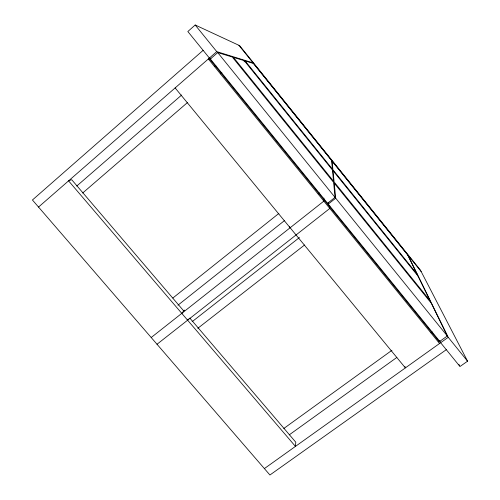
<?xml version="1.0" encoding="UTF-8"?>
<svg xmlns="http://www.w3.org/2000/svg" width="500" height="500" viewBox="0 0 500 500"><rect width="100%" height="100%" fill="white"/><g stroke="black" fill="none" stroke-linecap="round" stroke-linejoin="round"><path stroke-width="0.75" d="M323.875 198.05L323.856 201.119L151.2 337.525M187.619 320.2L188.331 318.969M181.781 313.369L184.375 310.113L183.481 310.65M289.662 226.781L289.269 227.325L289.806 227.05M439.681 340.6L440.637 342.725L459.969 366.519L467.569 361.188L420.363 270.025L239.619 45.631L195.188 25L187.838 31.531L209.387 58.05L210.906 58.406M203.119 50.344L32.431 199.994L269.919 475L446.294 349.688M38.531 207.056L216.756 51.625L253.062 62.888M217.712 52.575L210.356 58.994L327.55 203.269L335.025 197.375L333.631 182.413L232.269 57.006L217.712 52.575L335.025 197.375M76.744 186.044L181.656 95.025M214.662 66.388L215.837 65.369M82.681 193L187.688 102.362M220.719 73.85L221.9 72.831M244.019 61.863L245.125 60.912L253.463 63.45L331.594 160.444L332.4 169.112L245.125 60.912M172.856 298.025L278.844 213.444M177.95 305.194L284.637 220.487M318.163 193.863L319.381 192.894M328.231 204.1L335.7 198.212L334.225 183.144L431.306 303.256L447.312 335.981L439.75 341.388L328.231 204.1L328.181 202.594M157.012 344.256L329.8 208.438L329.675 205.362M192.138 321.688L299.431 237.544M197.794 328.319L304.556 245.006M283.812 428.475L391.956 350.281M289.256 434.85L396.838 357.444M431.012 332.856L432.281 331.944M264.381 468.587L448.225 337.312L407.975 255.2M183.738 310.95L71.694 179.694L68.575 180.863L295.444 446.406L295.781 442.206L189.819 318.075M175.131 87.925L405.381 367.9L404.994 366.538M335.7 198.212L447.312 335.981M195.188 25L216.756 51.625M448.225 337.312L467.569 361.188M238.888 45.287L421.156 271.562M458.956 364.419L459.631 365.819M209.825 59.306L208.337 58.969L439.556 343.5L438.156 340.35L209.825 59.306M244.237 60.644L233.438 57.356L333.519 181.206L332.481 170.031L244.237 60.644M416.987 273.981L332.906 169.737L332.05 161.006L407.612 254.812L416.987 273.981M417.981 276.012L333 170.669L334.106 181.925L430.012 300.613L417.981 276.012"/></g></svg>
